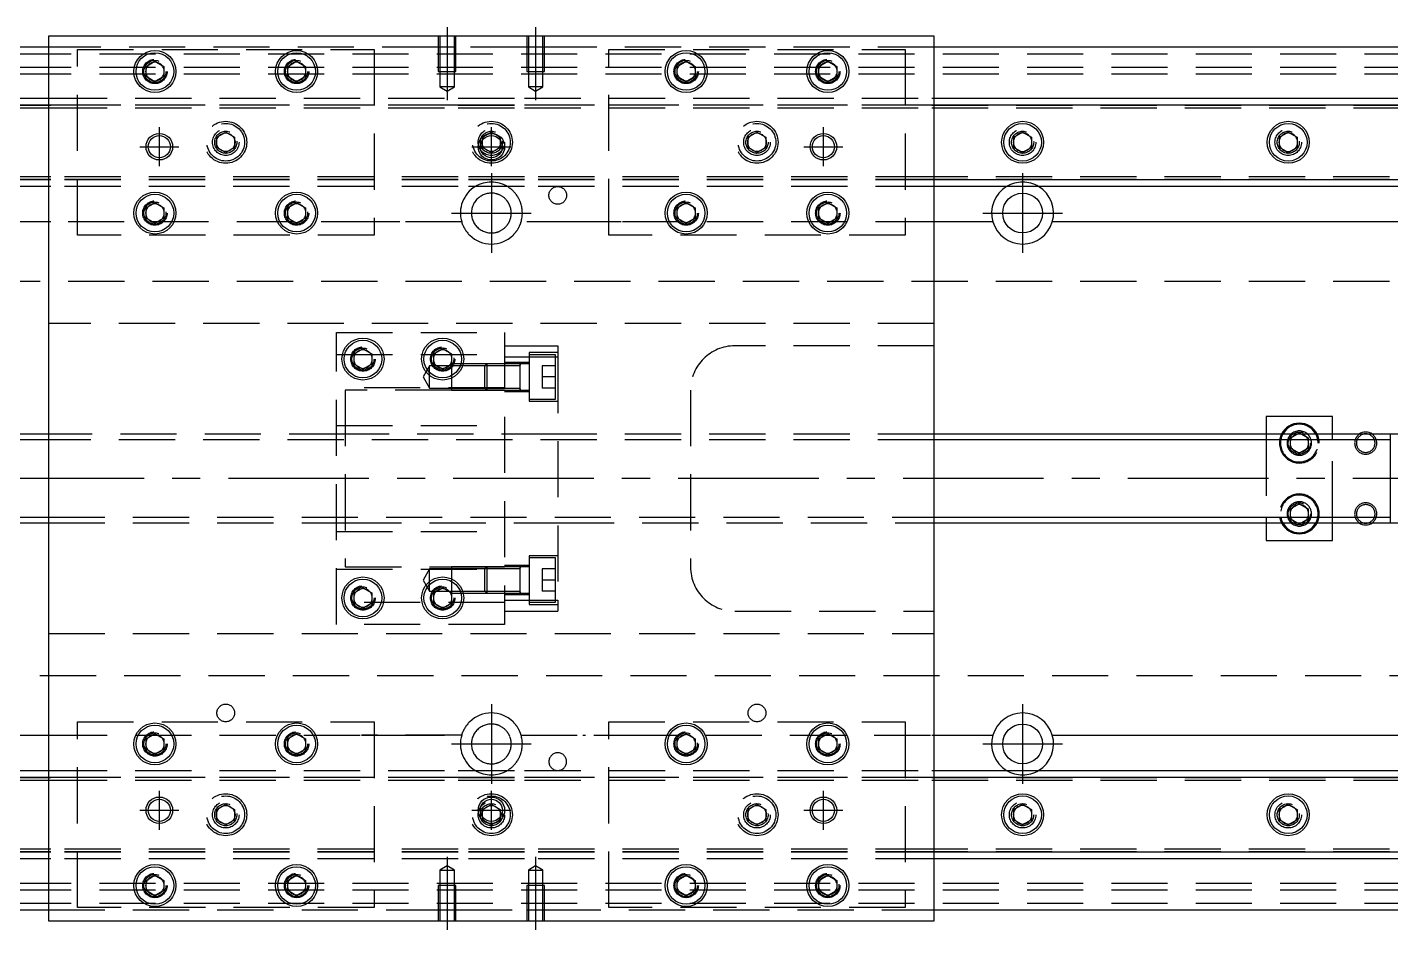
# Model space of a CAD drawing. Extents: x -20 to 752, y -280 to 102.
# Drawn here: x 155.2 to 463.1, y -102 to 102 of the extents above; entities that cross this region are included whole.
import ezdxf

# ---------------------------------------------------------------- set-up
doc = ezdxf.new("R2010")
doc.units = 0
doc.linetypes.add('CENTER', pattern=[50.8, 31.75, -6.35, 6.35, -6.35])
doc.linetypes.add('DASHED', pattern=[19.05, 12.7, -6.35])
doc.layers.get('0').update_dxf_attribs({"linetype": 'CONTINUOUS'})
doc.layers.add('CENTER', color=1, linetype='CENTER')

msp = doc.modelspace()

# ---------------------------------------------------------------- linework, layer by layer
at = {"color": 7, "linetype": 'CONTINUOUS'}
for p, q in [((360, 100), (160, 100)), ((160, 100), (160, -100)), ((360, -100), (360, 100)), ((160, 97.5), (0, 97.5)), ((520, 97.5), (360, 97.5)), ((182, 93.1547), (184, 94.309402)), ((182, 90.8453), (182, 93.1547)), ((184, 94.309402), (186, 93.1547)), ((186, 93.1547), (186, 90.8453)), ((214, 93.1547), (216, 94.309402)), ((214, 90.8453), (214, 93.1547)), ((216, 94.309402), (218, 93.1547)), ((218, 93.1547), (218, 90.8453)), ((302, 93.1547), (304, 94.309402)), ((302, 90.8453), (302, 93.1547)), ((304, 94.309402), (306, 93.1547)), ((306, 93.1547), (306, 90.8453)), ((334, 93.1547), (336, 94.309402)), ((334, 90.8453), (334, 93.1547)), ((336, 94.309402), (338, 93.1547)), ((338, 93.1547), (338, 90.8453)), ((184, 89.690598), (182, 90.8453)), ((186, 90.8453), (184, 89.690598)), ((216, 89.690598), (214, 90.8453)), ((218, 90.8453), (216, 89.690598)), ((304, 89.690598), (302, 90.8453)), ((306, 90.8453), (304, 89.690598)), ((336, 89.690598), (334, 90.8453)), ((338, 90.8453), (336, 89.690598)), ((0, 86), (160, 86)), ((0, 84.460392), (160, 84.460392)), ((360, 86), (520, 86)), ((360, 84.460392), (520, 84.460392)), ((378, 77.1547), (380, 78.309402)), ((378, 74.8453), (378, 77.1547)), ((380, 78.309402), (382, 77.1547)), ((382, 77.1547), (382, 74.8453)), ((438, 77.1547), (440, 78.309402)), ((438, 74.8453), (438, 77.1547)), ((440, 78.309402), (442, 77.1547)), ((442, 77.1547), (442, 74.8453)), ((380, 73.690598), (378, 74.8453)), ((382, 74.8453), (380, 73.690598)), ((440, 73.690598), (438, 74.8453)), ((442, 74.8453), (440, 73.690598)), ((160, 67.539608), (0, 67.539608)), ((160, 66), (0, 66)), ((520, 67.539608), (360, 67.539608)), ((520, 66), (360, 66)), ((182, 61.1547), (184, 62.309402)), ((184, 62.309402), (186, 61.1547)), ((214, 61.1547), (216, 62.309402)), ((216, 62.309402), (218, 61.1547)), ((302, 61.1547), (304, 62.309402)), ((304, 62.309402), (306, 61.1547)), ((334, 61.1547), (336, 62.309402)), ((336, 62.309402), (338, 61.1547)), ((182, 58.8453), (182, 61.1547)), ((184, 57.690598), (182, 58.8453)), ((186, 58.8453), (184, 57.690598)), ((186, 61.1547), (186, 58.8453)), ((214, 58.8453), (214, 61.1547)), ((216, 57.690598), (214, 58.8453)), ((218, 58.8453), (216, 57.690598)), ((218, 61.1547), (218, 58.8453)), ((302, 58.8453), (302, 61.1547)), ((304, 57.690598), (302, 58.8453)), ((306, 58.8453), (304, 57.690598)), ((306, 61.1547), (306, 58.8453)), ((334, 58.8453), (334, 61.1547)), ((336, 57.690598), (334, 58.8453)), ((338, 58.8453), (336, 57.690598)), ((338, 61.1547), (338, 58.8453)), ((160, 58), (146.708204, 58)), ((373.291796, 58), (360, 58)), ((493.291796, 58), (386.708204, 58)), ((229, 28.1547), (231, 29.309402)), ((229, 25.8453), (229, 28.1547)), ((231, 29.309402), (233, 28.1547)), ((233, 28.1547), (233, 25.8453)), ((247, 28.1547), (249, 29.309402)), ((247, 25.8453), (247, 28.1547)), ((249, 29.309402), (251, 28.1547)), ((251, 28.1547), (251, 25.8453)), ((231, 24.690598), (229, 25.8453)), ((233, 25.8453), (231, 24.690598)), ((249, 24.690598), (247, 25.8453)), ((251, 25.8453), (249, 24.690598)), ((266.5, 25.449674), (266.5, 25.949678)), ((266.5, 19.949668), (266.5, 20.449674)), ((435, 14), (435, 10)), ((450, 14), (435, 14)), ((450, 10), (450, 14)), ((160, 10), (28, 10)), ((463, 10), (360, 10)), ((441.964102, 10), (442.5, 10.309402)), ((442.5, 10.309402), (443.035898, 10)), ((463, 10.000006), (463, -10.000006)), ((472, 10), (463, 10)), ((28, -10), (160, -10)), ((360, -10), (463, -10)), ((435, -10), (435, -14)), ((442.5, -10.309402), (441.964102, -10)), ((443.035898, -10), (442.5, -10.309402)), ((450, -14), (450, -10)), ((463, -10), (472, -10)), ((435, -14), (450, -14)), ((229, -25.8453), (231, -24.690598)), ((229, -28.1547), (229, -25.8453)), ((231, -24.690598), (233, -25.8453)), ((233, -25.8453), (233, -28.1547)), ((247, -25.8453), (249, -24.690598)), ((247, -28.1547), (247, -25.8453)), ((249, -24.690598), (251, -25.8453)), ((251, -25.8453), (251, -28.1547)), ((266.5, -25.949678), (266.5, -25.94865)), ((231, -29.309402), (229, -28.1547)), ((233, -28.1547), (231, -29.309402)), ((249, -29.309402), (247, -28.1547)), ((251, -28.1547), (249, -29.309402)), ((146.708204, -58), (160, -58)), ((182, -58.8453), (184, -57.690598)), ((184, -57.690598), (186, -58.8453)), ((214, -58.8453), (216, -57.690598)), ((216, -57.690598), (218, -58.8453)), ((302, -58.8453), (304, -57.690598)), ((304, -57.690598), (306, -58.8453)), ((334, -58.8453), (336, -57.690598)), ((336, -57.690598), (338, -58.8453)), ((360, -58), (373.291796, -58)), ((386.708204, -58), (493.291796, -58)), ((182, -61.1547), (182, -58.8453)), ((184, -62.309402), (182, -61.1547)), ((186, -61.1547), (184, -62.309402)), ((186, -58.8453), (186, -61.1547)), ((214, -61.1547), (214, -58.8453)), ((216, -62.309402), (214, -61.1547)), ((218, -61.1547), (216, -62.309402)), ((218, -58.8453), (218, -61.1547)), ((302, -61.1547), (302, -58.8453)), ((304, -62.309402), (302, -61.1547)), ((306, -61.1547), (304, -62.309402)), ((306, -58.8453), (306, -61.1547)), ((334, -61.1547), (334, -58.8453)), ((336, -62.309402), (334, -61.1547)), ((338, -61.1547), (336, -62.309402)), ((338, -58.8453), (338, -61.1547)), ((0, -66), (160, -66)), ((0, -67.539608), (160, -67.539608)), ((360, -66), (520, -66)), ((360, -67.539608), (520, -67.539608)), ((378, -74.8453), (380, -73.690598)), ((380, -73.690598), (382, -74.8453)), ((438, -74.8453), (440, -73.690598)), ((440, -73.690598), (442, -74.8453)), ((378, -77.1547), (378, -74.8453)), ((382, -74.8453), (382, -77.1547)), ((438, -77.1547), (438, -74.8453)), ((442, -74.8453), (442, -77.1547)), ((380, -78.309402), (378, -77.1547)), ((382, -77.1547), (380, -78.309402)), ((440, -78.309402), (438, -77.1547)), ((442, -77.1547), (440, -78.309402)), ((160, -84.460392), (0, -84.460392)), ((160, -86), (0, -86)), ((520, -84.460392), (360, -84.460392)), ((520, -86), (360, -86)), ((182, -90.8453), (184, -89.690598)), ((182, -93.1547), (182, -90.8453)), ((184, -89.690598), (186, -90.8453)), ((186, -90.8453), (186, -93.1547)), ((214, -90.8453), (216, -89.690598)), ((214, -93.1547), (214, -90.8453)), ((216, -89.690598), (218, -90.8453)), ((218, -90.8453), (218, -93.1547)), ((302, -90.8453), (304, -89.690598)), ((302, -93.1547), (302, -90.8453)), ((304, -89.690598), (306, -90.8453)), ((306, -90.8453), (306, -93.1547)), ((334, -90.8453), (336, -89.690598)), ((334, -93.1547), (334, -90.8453)), ((336, -89.690598), (338, -90.8453)), ((338, -90.8453), (338, -93.1547)), ((184, -94.309402), (182, -93.1547)), ((186, -93.1547), (184, -94.309402)), ((216, -94.309402), (214, -93.1547)), ((218, -93.1547), (216, -94.309402)), ((304, -94.309402), (302, -93.1547)), ((306, -93.1547), (304, -94.309402)), ((336, -94.309402), (334, -93.1547)), ((338, -93.1547), (336, -94.309402)), ((0, -97.5), (160, -97.5)), ((360, -97.5), (520, -97.5)), ((160, -100), (360, -100))]:
    msp.add_line(p, q, dxfattribs=at)
at = {"color": 3, "linetype": 'DASHED'}
for p, q in [((248.000006, 100), (248.000006, 92)), ((248.35, 100), (248.35, 92)), ((251.65, 92), (251.65, 100)), ((251.999994, 92), (251.999994, 100)), ((268.000006, 100), (268.000006, 92)), ((268.35, 100), (268.35, 92)), ((271.65, 92), (271.65, 100)), ((271.999994, 92), (271.999994, 100)), ((0, 96), (520, 96)), ((248.000006, 97.5), (160, 97.5)), ((166.5, 55), (166.5, 97)), ((166.5, 97), (233.5, 97)), ((233.5, 97), (233.5, 55)), ((251.999994, 97.5), (248.000006, 97.5)), ((268.000006, 97.5), (251.999994, 97.5)), ((271.999994, 97.5), (268.000006, 97.5)), ((360, 97.5), (271.999994, 97.5)), ((286.5, 97), (353.5, 97)), ((286.5, 55), (286.5, 97)), ((353.5, 97), (353.5, 55)), ((0, 93), (520, 93)), ((0, 91.5), (520, 91.5)), ((248.000006, 92), (251.999994, 92)), ((248.35, 92), (248.35, 88.5)), ((251.65, 88.5), (251.65, 92)), ((268.000006, 92), (271.999994, 92)), ((268.35, 92), (268.35, 88.5)), ((271.65, 88.5), (271.65, 92)), ((301.5, 92), (301.518502, 92.303588)), ((333.5, 92), (333.512884, 92.253488)), ((251.65, 88.5), (248.35, 88.5)), ((248.35, 88.5), (250, 87.547372)), ((250, 87.547372), (251.65, 88.5)), ((271.65, 88.5), (268.35, 88.5)), ((268.35, 88.5), (270, 87.547372)), ((270, 87.547372), (271.65, 88.5)), ((0, 84.403994), (160.5, 84.403994)), ((0, 83.8), (160.5, 83.8)), ((160, 86), (160.5, 86)), ((160, 84.460392), (160.5, 84.460392)), ((160.5, 86), (252.5, 86)), ((160.5, 84.460392), (252.5, 84.460392)), ((252.5, 84.403994), (160.5, 84.403994)), ((160.5, 83.8), (252.5, 83.8)), ((252.5, 86), (267.5, 86)), ((252.5, 84.460392), (267.5, 84.460392)), ((252.5, 84.403994), (267.5, 84.403994)), ((252.5, 83.8), (267.5, 83.8)), ((267.5, 86), (359.5, 86)), ((267.5, 84.460392), (359.5, 84.460392)), ((359.5, 84.403994), (267.5, 84.403994)), ((267.5, 83.8), (359.5, 83.8)), ((359.5, 86), (360, 86)), ((359.5, 84.460392), (360, 84.460392)), ((359.5, 84.403994), (520, 84.403994)), ((359.5, 83.8), (520, 83.8)), ((198, 77.1547), (200, 78.309402)), ((198, 74.8453), (198, 77.1547)), ((200, 78.309402), (202, 77.1547)), ((202, 77.1547), (202, 74.8453)), ((258, 77.1547), (260, 78.309402)), ((258, 74.8453), (258, 77.1547)), ((260, 78.309402), (262, 77.1547)), ((262, 77.1547), (262, 74.8453)), ((318, 77.1547), (320, 78.309402)), ((318, 74.8453), (318, 77.1547)), ((320, 78.309402), (322, 77.1547)), ((322, 77.1547), (322, 74.8453)), ((200, 73.690598), (198, 74.8453)), ((202, 74.8453), (200, 73.690598)), ((202.483582, 76.286038), (202.5, 76)), ((260, 73.690598), (258, 74.8453)), ((262, 74.8453), (260, 73.690598)), ((262.483582, 76.286038), (262.5, 76)), ((317.5, 76), (317.534018, 76.411016)), ((320, 73.690598), (318, 74.8453)), ((322, 74.8453), (320, 73.690598)), ((382.483582, 76.286038), (382.5, 76)), ((442.483582, 76.286038), (442.5, 76)), ((160.5, 68.2), (0, 68.2)), ((252.5, 68.2), (160.5, 68.2)), ((267.5, 68.2), (252.5, 68.2)), ((359.5, 68.2), (267.5, 68.2)), ((520, 68.2), (359.5, 68.2)), ((160.5, 67.596006), (0, 67.596006)), ((160.5, 67.539608), (160, 67.539608)), ((160.5, 66), (160, 66)), ((252.5, 67.596006), (160.5, 67.596006)), ((252.5, 67.539608), (160.5, 67.539608)), ((252.5, 66), (160.5, 66)), ((267.5, 67.596006), (252.5, 67.596006)), ((267.5, 67.539608), (252.5, 67.539608)), ((267.5, 66), (252.5, 66)), ((359.5, 67.596006), (267.5, 67.596006)), ((359.5, 67.539608), (267.5, 67.539608)), ((359.5, 66), (267.5, 66)), ((520, 67.596006), (359.5, 67.596006)), ((360, 67.539608), (359.5, 67.539608)), ((360, 66), (359.5, 66)), ((186.483582, 60.286038), (186.5, 60)), ((218.483582, 60.286038), (218.5, 60)), ((301.5, 60), (301.518502, 60.303588)), ((333.5, 60), (333.512884, 60.253488)), ((160.5, 58), (160, 58)), ((253.291796, 58), (160.5, 58)), ((215.464102, 58), (215.359688, 58)), ((216.640312, 58), (216.535898, 58)), ((231.25, 58), (230.691578, 58)), ((233.112542, 58), (231.25, 58)), ((233.5, 58), (233.112542, 58)), ((234.359688, 58), (233.5, 58)), ((235.535898, 58), (234.464102, 58)), ((236.5, 58), (235.640312, 58)), ((236.887458, 58), (236.5, 58)), ((238.75, 58), (236.887458, 58)), ((239.308422, 58), (238.75, 58)), ((253.291796, 58), (239.308422, 58)), ((280.691578, 58), (266.708204, 58)), ((281.25, 58), (280.691578, 58)), ((283.112542, 58), (281.25, 58)), ((283.5, 58), (283.112542, 58)), ((284.359688, 58), (283.5, 58)), ((284.464102, 58), (284.359688, 58)), ((285.535898, 58), (284.464102, 58)), ((285.640312, 58), (285.535898, 58)), ((286.5, 58), (285.640312, 58)), ((286.887458, 58), (286.5, 58)), ((288.75, 58), (286.887458, 58)), ((289.308422, 58), (288.75, 58)), ((359.5, 58), (289.308422, 58)), ((360, 58), (359.5, 58)), ((233.5, 55), (166.5, 55)), ((353.5, 55), (286.5, 55)), ((520, 44.5), (5.640312, 44.5)), ((360, 35), (160, 35)), ((225, 33), (263, 33)), ((225, -33), (225, 33)), ((263, 33), (263, -33)), ((225, 28), (263, 28)), ((263, 30), (275, 30)), ((268.5, 28.449674), (268.5, 17.449674)), ((275, 28.449674), (268.5, 28.449674)), ((274.5, 27.949674), (268.5, 27.949674)), ((274.5, 17.949674), (274.5, 27.949674)), ((275, 30), (275, 27.495454)), ((360, 30), (315, 30)), ((228.5, 27), (228.518502, 27.303588)), ((246, 25.449674), (244.556624, 22.949674)), ((246, 20.449674), (246, 25.449674)), ((247.583494, 25.449674), (246, 25.449674)), ((247.59475, 25.439464), (247.583494, 25.449674)), ((250.416436, 25.449674), (247.583494, 25.449674)), ((250.416506, 25.449674), (250.32061, 25.367214)), ((251, 25.449674), (250.416436, 25.449674)), ((251.268656, 25.949668), (251, 25.949668)), ((251, 25.8453), (251, 25.5)), ((251, 25.5), (251, 25.112542)), ((258.49998, 25.449674), (251, 25.449674)), ((251, 25.112542), (251, 23.25)), ((251.541516, 25.949668), (251.268656, 25.949668)), ((251.483582, 27.286038), (251.5, 27)), ((253.118168, 25.949668), (251.541516, 25.949668)), ((253.632418, 25.949668), (253.118168, 25.949668)), ((258.99998, 25.949668), (253.632418, 25.949668)), ((259, 25.949674), (258.5, 25.449674)), ((258.5, 20.449674), (258.5, 25.449674)), ((263, 25.449674), (258.5, 25.449674)), ((263, 25.949668), (258.999994, 25.949668)), ((259, 25.949674), (259, 19.949674)), ((263, 25.949674), (259, 25.949674)), ((263, 27.495454), (275, 27.495454)), ((268.5, 26.249674), (263, 26.249674)), ((266.505, 25.949674), (263.00002, 25.949674)), ((266.5, 25.449674), (263.00002, 25.449674)), ((268.5, 25.949674), (266.495, 25.949674)), ((266.5, 25.599876), (266.5, 25.949674)), ((266.5, 25.949674), (266.5, 25.599876)), ((266.5, 20.29947), (266.5, 25.599876)), ((271.5, 25.449674), (271.5, 22.949674)), ((274.5, 25.449674), (271.5, 25.449674)), ((275, 27.495454), (275, -27.495454)), ((244.556624, 22.949674), (246, 20.449674)), ((251, 23.25), (251, 22.691578)), ((251, 22.691578), (251, 19.949678)), ((271.5, 22.949674), (271.5, 20.449674)), ((274.5, 22.949674), (271.5, 22.949674)), ((263, 20.5), (225, 20.5)), ((227, 20), (227, -20)), ((251, 20), (227, 20)), ((246, 20.449674), (251, 20.449674)), ((251, 20.449674), (258.49998, 20.449674)), ((258.949674, 20), (251, 20)), ((251, 19.949678), (258.99998, 19.949678)), ((258.5, 20.449674), (263, 20.449674)), ((258.5, 20.449674), (259, 19.949674)), ((263, 20), (258.949674, 20)), ((258.999994, 19.949678), (263, 19.949678)), ((259, 19.949674), (263, 19.949674)), ((263, 19.649674), (268.5, 19.649674)), ((263.00002, 20.449674), (266.5, 20.449674)), ((263.00002, 19.949674), (266.505, 19.949674)), ((266.495, 19.949674), (268.5, 19.949674)), ((266.5, 19.949674), (266.5, 20.29947)), ((266.5, 20.29947), (266.5, 19.949674)), ((274.5, 20.449674), (271.5, 20.449674)), ((305, 20), (305, -20)), ((268.5, 17.949674), (274.5, 17.949674)), ((268.5, 17.449674), (275, 17.449674)), ((227, 10), (160, 10)), ((225, 12), (263, 12)), ((275, 10), (227, 10)), ((360, 10), (275, 10)), ((435, 10), (435, 8.75)), ((440.5, 9.1547), (441.964102, 10)), ((443.035898, 10), (444.5, 9.1547)), ((450, 8.75), (450, 10)), ((463, 10), (462.995, 10)), ((463.005, 10), (463, 10)), ((360, 8.75), (160, 8.75)), ((435, 8.75), (435, -8.75)), ((440, 8), (440.018502, 8.303588)), ((440.5, 8.75), (440.5, 9.1547)), ((440.5, 6.8453), (440.5, 8.75)), ((442.5, 5.690598), (440.5, 6.8453)), ((444.5, 6.8453), (442.5, 5.690598)), ((444.5, 9.1547), (444.5, 8.75)), ((444.5, 8.75), (444.5, 6.8453)), ((450, -8.75), (450, 8.75)), ((440.5, -6.8453), (442.5, -5.690598)), ((442.5, -5.690598), (444.5, -6.8453)), ((160, -8.75), (360, -8.75)), ((435, -8.75), (435, -10)), ((440, -8), (440.018502, -7.696412)), ((440.5, -8.75), (440.5, -6.8453)), ((440.5, -9.1547), (440.5, -8.75)), ((441.964102, -10), (440.5, -9.1547)), ((444.5, -9.1547), (443.035898, -10)), ((444.5, -6.8453), (444.5, -8.75)), ((444.5, -8.75), (444.5, -9.1547)), ((450, -10), (450, -8.75)), ((160, -10), (227, -10)), ((225, -12), (263, -12)), ((227, -10), (275, -10)), ((275, -10), (360, -10)), ((462.995, -10), (463, -10)), ((463, -10), (463.005, -10)), ((268.5, -17.449674), (268.5, -28.449674)), ((275, -17.449674), (268.5, -17.449674)), ((274.5, -17.949674), (268.5, -17.949674)), ((274.5, -27.949674), (274.5, -17.949674)), ((225, -20.5), (263, -20.5)), ((227, -20), (251, -20)), ((246, -20.449674), (244.556624, -22.949674)), ((246, -25.449674), (246, -20.449674)), ((251, -20.449674), (246, -20.449674)), ((251, -19.949678), (251, -22.691578)), ((258.99998, -19.949678), (251, -19.949678)), ((251, -20), (258.949674, -20)), ((258.49998, -20.449674), (251, -20.449674)), ((259, -19.949674), (258.5, -20.449674)), ((258.5, -25.449674), (258.5, -20.449674)), ((263, -20.449674), (258.5, -20.449674)), ((258.949674, -20), (263, -20)), ((263, -19.949678), (258.999994, -19.949678)), ((259, -19.949674), (259, -25.949674)), ((263, -19.949674), (259, -19.949674)), ((268.5, -19.649674), (263, -19.649674)), ((266.505, -19.949674), (263.00002, -19.949674)), ((266.5, -20.449674), (263.00002, -20.449674)), ((268.5, -19.949674), (266.495, -19.949674)), ((266.5, -20.29947), (266.5, -19.949674)), ((266.5, -19.949674), (266.5, -20.29947)), ((266.5, -25.599876), (266.5, -20.29947)), ((271.5, -20.449674), (271.5, -22.949674)), ((274.5, -20.449674), (271.5, -20.449674)), ((244.556624, -22.949674), (246, -25.449674)), ((251, -22.691578), (251, -23.25)), ((251, -23.25), (251, -25.112542)), ((274.5, -22.949674), (271.5, -22.949674)), ((271.5, -22.949674), (271.5, -25.449674)), ((228.5, -27), (228.518502, -26.696412)), ((246, -25.449674), (247.583654, -25.449674)), ((246.5, -27), (246.518502, -26.696412)), ((247.583654, -25.449674), (250.416258, -25.449674)), ((250.416258, -25.449674), (251, -25.449674)), ((251, -25.112542), (251, -25.5)), ((251, -25.449674), (258.49998, -25.449674)), ((251, -25.5), (251, -25.8453)), ((251, -25.949668), (251.268656, -25.949668)), ((251.268656, -25.949668), (251.541516, -25.949668)), ((251.541516, -25.949668), (253.118168, -25.949668)), ((253.118168, -25.949668), (253.632418, -25.949668)), ((253.632418, -25.949668), (258.99998, -25.949668)), ((258.5, -25.449674), (263, -25.449674)), ((258.5, -25.449674), (259, -25.949674)), ((258.999994, -25.949668), (263, -25.949668)), ((259, -25.949674), (263, -25.949674)), ((263, -26.249674), (268.5, -26.249674)), ((263, -27.495454), (275, -27.495454)), ((263.00002, -25.449674), (266.5, -25.449674)), ((263.00002, -25.949674), (266.505, -25.949674)), ((266.495, -25.949674), (268.5, -25.949674)), ((266.5, -25.949674), (266.5, -25.599876)), ((266.5, -25.599876), (266.5, -25.949674)), ((274.5, -25.449674), (271.5, -25.449674)), ((275, -27.495454), (275, -30)), ((263, -28), (225, -28)), ((263, -30), (275, -30)), ((268.5, -27.949674), (274.5, -27.949674)), ((268.5, -28.449674), (275, -28.449674)), ((315, -30), (360, -30)), ((263, -33), (225, -33)), ((160, -35), (360, -35)), ((5.640312, -44.5), (520, -44.5)), ((166.5, -97), (166.5, -55)), ((166.5, -55), (233.5, -55)), ((233.5, -55), (233.5, -97)), ((286.5, -55), (353.5, -55)), ((286.5, -97), (286.5, -55)), ((353.5, -55), (353.5, -97)), ((160, -58), (160.5, -58)), ((160.5, -58), (253.291796, -58)), ((215.359688, -58), (215.464102, -58)), ((216.535898, -58), (216.640312, -58)), ((253.291796, -58), (230.691578, -58)), ((230.691578, -58), (231.25, -58)), ((231.25, -58), (233.112542, -58)), ((233.112542, -58), (233.5, -58)), ((233.5, -58), (234.359688, -58)), ((234.464102, -58), (235.535898, -58)), ((235.640312, -58), (236.5, -58)), ((236.5, -58), (236.887458, -58)), ((236.887458, -58), (238.75, -58)), ((238.75, -58), (239.308422, -58)), ((266.708204, -58), (283.112542, -58)), ((280.691578, -58), (281.25, -58)), ((283.112542, -58), (283.5, -58)), ((283.5, -58), (284.359688, -58)), ((284.359688, -58), (284.464102, -58)), ((284.464102, -58), (285.535898, -58)), ((285.535898, -58), (285.640312, -58)), ((285.640312, -58), (286.5, -58)), ((286.5, -58), (286.887458, -58)), ((286.887458, -58), (288.75, -58)), ((288.75, -58), (289.308422, -58)), ((289.308422, -58), (359.5, -58)), ((359.5, -58), (360, -58)), ((181.5, -60), (181.512884, -59.746512)), ((306.483582, -59.713962), (306.5, -60)), ((0, -67.596006), (160.5, -67.596006)), ((160, -66), (160.5, -66)), ((160, -67.539608), (160.5, -67.539608)), ((160.5, -66), (252.5, -66)), ((160.5, -67.539608), (252.5, -67.539608)), ((252.5, -67.596006), (160.5, -67.596006)), ((252.5, -66), (267.5, -66)), ((252.5, -67.539608), (267.5, -67.539608)), ((252.5, -67.596006), (267.5, -67.596006)), ((267.5, -66), (359.5, -66)), ((267.5, -67.539608), (359.5, -67.539608)), ((359.5, -67.596006), (267.5, -67.596006)), ((359.5, -66), (360, -66)), ((359.5, -67.539608), (360, -67.539608)), ((359.5, -67.596006), (520, -67.596006)), ((0, -68.2), (160.5, -68.2)), ((160.5, -68.2), (252.5, -68.2)), ((252.5, -68.2), (267.5, -68.2)), ((267.5, -68.2), (359.5, -68.2)), ((359.5, -68.2), (520, -68.2)), ((198, -74.8453), (200, -73.690598)), ((200, -73.690598), (202, -74.8453)), ((258, -74.8453), (260, -73.690598)), ((260, -73.690598), (262, -74.8453)), ((318, -74.8453), (320, -73.690598)), ((320, -73.690598), (322, -74.8453)), ((198, -77.1547), (198, -74.8453)), ((202, -74.8453), (202, -77.1547)), ((202.483582, -75.713962), (202.5, -76)), ((258, -77.1547), (258, -74.8453)), ((262, -74.8453), (262, -77.1547)), ((262.483582, -75.713962), (262.5, -76)), ((318, -77.1547), (318, -74.8453)), ((322, -74.8453), (322, -77.1547)), ((322.483582, -75.713962), (322.5, -76)), ((377.5, -76), (377.534018, -75.588984)), ((442.483582, -75.713962), (442.5, -76)), ((200, -78.309402), (198, -77.1547)), ((202, -77.1547), (200, -78.309402)), ((260, -78.309402), (258, -77.1547)), ((262, -77.1547), (260, -78.309402)), ((320, -78.309402), (318, -77.1547)), ((322, -77.1547), (320, -78.309402)), ((160.5, -83.8), (0, -83.8)), ((160.5, -84.403994), (0, -84.403994)), ((160.5, -84.460392), (160, -84.460392)), ((160.5, -86), (160, -86)), ((252.5, -83.8), (160.5, -83.8)), ((252.5, -84.403994), (160.5, -84.403994)), ((252.5, -84.460392), (160.5, -84.460392)), ((252.5, -86), (160.5, -86)), ((267.5, -83.8), (252.5, -83.8)), ((267.5, -84.403994), (252.5, -84.403994)), ((267.5, -84.460392), (252.5, -84.460392)), ((267.5, -86), (252.5, -86)), ((359.5, -83.8), (267.5, -83.8)), ((359.5, -84.403994), (267.5, -84.403994)), ((359.5, -84.460392), (267.5, -84.460392)), ((359.5, -86), (267.5, -86)), ((520, -83.8), (359.5, -83.8)), ((520, -84.403994), (359.5, -84.403994)), ((360, -84.460392), (359.5, -84.460392)), ((360, -86), (359.5, -86)), ((250, -87.547372), (248.35, -88.5)), ((248.35, -88.5), (251.65, -88.5)), ((248.35, -88.5), (248.35, -92)), ((251.65, -88.5), (250, -87.547372)), ((251.65, -92), (251.65, -88.5)), ((270, -87.547372), (268.35, -88.5)), ((268.35, -88.5), (271.65, -88.5)), ((268.35, -88.5), (268.35, -92)), ((271.65, -88.5), (270, -87.547372)), ((271.65, -92), (271.65, -88.5)), ((0, -91.5), (520, -91.5)), ((251.999994, -92), (248.000006, -92)), ((248.000006, -92), (248.000006, -100)), ((248.35, -92), (248.35, -100)), ((251.65, -100), (251.65, -92)), ((251.999994, -100), (251.999994, -92)), ((271.999994, -92), (268.000006, -92)), ((268.000006, -92), (268.000006, -100)), ((268.35, -92), (268.35, -100)), ((271.65, -100), (271.65, -92)), ((271.999994, -100), (271.999994, -92)), ((301.5, -92), (301.518502, -91.696412)), ((338.483582, -91.713962), (338.5, -92)), ((0, -93), (520, -93)), ((0, -96), (520, -96)), ((160, -97.5), (248.000006, -97.5)), ((233.5, -97), (166.5, -97)), ((248.000006, -97.5), (251.999994, -97.5)), ((251.999994, -97.5), (268.000006, -97.5)), ((268.000006, -97.5), (271.999994, -97.5)), ((271.999994, -97.5), (360, -97.5)), ((353.5, -97), (286.5, -97))]:
    msp.add_line(p, q, dxfattribs=at)
at = {"color": 3, "linetype": 'CONTINUOUS'}
for p, q in [((160, 8.75), (28, 8.75)), ((463, 8.75), (360, 8.75)), ((28, -8.75), (160, -8.75)), ((360, -8.75), (463, -8.75))]:
    msp.add_line(p, q, dxfattribs=at)
at = {"color": 7, "linetype": 'CONTINUOUS'}
for centre, radius in [((184, 92), 4.75), ((184, 92), 4.25), ((216, 92), 4.75), ((216, 92), 4.25), ((304, 92), 4.75), ((304, 92), 4.25), ((336, 92), 4.75), ((336, 92), 4.25), ((380, 76), 4.75), ((380, 76), 4.25), ((440, 76), 4.75), ((440, 76), 4.25), ((185, 75), 3), ((185, 75), 2.5), ((200, 76), 2.1), ((260, 75), 3), ((260, 75), 2.5), ((260, 76), 2.1), ((320, 76), 2.1), ((335, 75), 3), ((335, 75), 2.5), ((184, 60), 4.75), ((216, 60), 4.75), ((304, 60), 4.75), ((336, 60), 4.75), ((184, 60), 4.25), ((216, 60), 4.25), ((304, 60), 4.25), ((336, 60), 4.25), ((380, 60), 4.5), ((231, 27), 4.75), ((231, 27), 4.25), ((249, 27), 4.75), ((249, 27), 4.25), ((231, -27), 4.75), ((231, -27), 4.25), ((249, -27), 4.75), ((249, -27), 4.25), ((184, -60), 4.75), ((216, -60), 4.75), ((304, -60), 4.75), ((336, -60), 4.75), ((184, -60), 4.25), ((216, -60), 4.25), ((304, -60), 4.25), ((336, -60), 4.25), ((380, -60), 4.5), ((185, -75), 3), ((185, -75), 2.5), ((200, -76), 2.1), ((260, -75), 3), ((260, -75), 2.5), ((260, -76), 2.1), ((320, -76), 2.1), ((335, -75), 3), ((335, -75), 2.5), ((380, -76), 4.75), ((380, -76), 4.25), ((440, -76), 4.75), ((440, -76), 4.25), ((184, -92), 4.75), ((184, -92), 4.25), ((216, -92), 4.75), ((216, -92), 4.25), ((304, -92), 4.75), ((304, -92), 4.25), ((336, -92), 4.75), ((336, -92), 4.25)]:
    msp.add_circle(centre, radius, dxfattribs=at)
at = {"color": 3, "linetype": 'DASHED'}
for centre, radius in [((184, 92), 2.75), ((184, 92), 2.5), ((216, 92), 2.75), ((216, 92), 2.5), ((304, 92), 2.75), ((304, 92), 2.5), ((336, 92), 2.75), ((336, 92), 2.5), ((200, 76), 4.75), ((200, 76), 4.25), ((260, 76), 4.75), ((260, 76), 4.25), ((320, 76), 4.75), ((320, 76), 4.25), ((200, 76), 3), ((200, 76), 2.5), ((260, 76), 3), ((260, 76), 2.5), ((320, 76), 3), ((320, 76), 2.5), ((380, 76), 3), ((380, 76), 2.5), ((440, 76), 3), ((440, 76), 2.5), ((275, 64), 2), ((184, 60), 2.75), ((184, 60), 2.5), ((216, 60), 2.75), ((216, 60), 2.5), ((304, 60), 2.75), ((304, 60), 2.5), ((336, 60), 2.75), ((336, 60), 2.5), ((231, 27), 2.75), ((231, 27), 2.5), ((249, 27), 2.75), ((249, 27), 2.5), ((442.5, 8), 2.5), ((442.5, -8), 2.5), ((231, -27), 2.75), ((231, -27), 2.5), ((249, -27), 2.75), ((249, -27), 2.5), ((200, -53), 2), ((320, -53), 2), ((184, -60), 2.75), ((184, -60), 2.5), ((216, -60), 2.75), ((216, -60), 2.5), ((304, -60), 2.75), ((304, -60), 2.5), ((336, -60), 2.75), ((336, -60), 2.5), ((200, -76), 4.75), ((200, -76), 4.25), ((200, -76), 3), ((200, -76), 2.5), ((260, -76), 4.75), ((260, -76), 4.25), ((260, -76), 3), ((260, -76), 2.5), ((320, -76), 4.75), ((320, -76), 4.25), ((320, -76), 3), ((320, -76), 2.5), ((380, -76), 3), ((380, -76), 2.5), ((440, -76), 3), ((440, -76), 2.5), ((184, -92), 2.75), ((216, -92), 2.75), ((304, -92), 2.75), ((336, -92), 2.75), ((184, -92), 2.5), ((216, -92), 2.5), ((304, -92), 2.5), ((336, -92), 2.5)]:
    msp.add_circle(centre, radius, dxfattribs=at)
at = {"color": 7, "linetype": 'CONTINUOUS'}
for centre, radius, start, end in [((184, 92), 2.1, 162.24721, 180), ((184, 92), 2.1, 137.75279, 162.24721), ((184, 92), 2.1, 102.24721, 137.75279), ((184, 92), 2.1, 77.75279, 102.24721), ((184, 92), 2.1, 42.24721, 77.75279), ((184, 92), 2.1, 17.75279, 42.24721), ((184, 92), 2.1, 342.24721, 17.75279), ((216, 92), 2.1, 162.24721, 180), ((216, 92), 2.1, 137.75279, 162.24721), ((216, 92), 2.1, 102.24721, 137.75279), ((216, 92), 2.1, 77.75279, 102.24721), ((216, 92), 2.1, 42.24721, 77.75279), ((216, 92), 2.1, 17.75279, 42.24721), ((216, 92), 2.1, 342.24721, 17.75279), ((304, 92), 2.1, 162.24721, 180), ((304, 92), 2.1, 137.75279, 162.24721), ((304, 92), 2.1, 102.24721, 137.75279), ((304, 92), 2.1, 77.75279, 102.24721), ((304, 92), 2.1, 42.24721, 77.75279), ((304, 92), 2.1, 17.75279, 42.24721), ((304, 92), 2.1, 342.24721, 17.75279), ((336, 92), 2.1, 162.24721, 180), ((336, 92), 2.1, 137.75279, 162.24721), ((336, 92), 2.1, 102.24721, 137.75279), ((336, 92), 2.1, 77.75279, 102.24721), ((336, 92), 2.1, 42.24721, 77.75279), ((336, 92), 2.1, 17.75279, 42.24721), ((336, 92), 2.1, 342.24721, 17.75279), ((184, 92), 2.1, 180, 197.75279), ((184, 92), 2.1, 197.75279, 222.24721), ((184, 92), 2.1, 222.24721, 257.75279), ((184, 92), 2.1, 257.75279, 282.24721), ((184, 92), 2.1, 282.24721, 317.75279), ((184, 92), 2.1, 317.75279, 342.24721), ((216, 92), 2.1, 180, 197.75279), ((216, 92), 2.1, 197.75279, 222.24721), ((216, 92), 2.1, 222.24721, 257.75279), ((216, 92), 2.1, 257.75279, 282.24721), ((216, 92), 2.1, 282.24721, 317.75279), ((216, 92), 2.1, 317.75279, 342.24721), ((304, 92), 2.1, 180, 197.75279), ((304, 92), 2.1, 197.75279, 222.24721), ((304, 92), 2.1, 222.24721, 257.75279), ((304, 92), 2.1, 257.75279, 282.24721), ((304, 92), 2.1, 282.24721, 317.75279), ((304, 92), 2.1, 317.75279, 342.24721), ((336, 92), 2.1, 180, 197.75279), ((336, 92), 2.1, 197.75279, 222.24721), ((336, 92), 2.1, 222.24721, 257.75279), ((336, 92), 2.1, 257.75279, 282.24721), ((336, 92), 2.1, 282.24721, 317.75279), ((336, 92), 2.1, 317.75279, 342.24721), ((380, 76), 2.1, 137.75279, 162.24721), ((380, 76), 2.1, 102.24721, 137.75279), ((380, 76), 2.1, 77.75279, 102.24721), ((380, 76), 2.1, 42.24721, 77.75279), ((380, 76), 2.1, 17.75279, 42.24721), ((440, 76), 2.1, 137.75279, 162.24721), ((440, 76), 2.1, 102.24721, 137.75279), ((440, 76), 2.1, 77.75279, 102.24721), ((440, 76), 2.1, 42.24721, 77.75279), ((440, 76), 2.1, 17.75279, 42.24721), ((380, 76), 2.1, 162.24721, 180), ((380, 76), 2.1, 180, 197.75279), ((380, 76), 2.1, 197.75279, 222.24721), ((380, 76), 2.1, 222.24721, 257.75279), ((380, 76), 2.1, 257.75279, 282.24721), ((380, 76), 2.1, 282.24721, 317.75279), ((380, 76), 2.1, 317.75279, 342.24721), ((380, 76), 2.1, 342.24721, 17.75279), ((440, 76), 2.1, 162.24721, 180), ((440, 76), 2.1, 180, 197.75279), ((440, 76), 2.1, 197.75279, 222.24721), ((440, 76), 2.1, 222.24721, 257.75279), ((440, 76), 2.1, 257.75279, 282.24721), ((440, 76), 2.1, 282.24721, 317.75279), ((440, 76), 2.1, 317.75279, 342.24721), ((440, 76), 2.1, 342.24721, 17.75279), ((380, 60), 7, 121.002719, 196.60155), ((380, 60), 7, 343.39845, 58.997281), ((184, 60), 2.1, 102.24721, 137.75279), ((184, 60), 2.1, 77.75279, 102.24721), ((184, 60), 2.1, 42.24721, 77.75279), ((216, 60), 2.1, 102.24721, 137.75279), ((216, 60), 2.1, 77.75279, 102.24721), ((216, 60), 2.1, 42.24721, 77.75279), ((304, 60), 2.1, 102.24721, 137.75279), ((304, 60), 2.1, 77.75279, 102.24721), ((304, 60), 2.1, 42.24721, 77.75279), ((336, 60), 2.1, 102.24721, 137.75279), ((336, 60), 2.1, 77.75279, 102.24721), ((336, 60), 2.1, 42.24721, 77.75279), ((184, 60), 2.1, 162.24721, 180), ((184, 60), 2.1, 180, 197.75279), ((184, 60), 2.1, 137.75279, 162.24721), ((184, 60), 2.1, 197.75279, 222.24721), ((184, 60), 2.1, 222.24721, 257.75279), ((184, 60), 2.1, 282.24721, 317.75279), ((184, 60), 2.1, 17.75279, 42.24721), ((184, 60), 2.1, 317.75279, 342.24721), ((184, 60), 2.1, 342.24721, 17.75279), ((216, 60), 2.1, 162.24721, 180), ((216, 60), 2.1, 180, 197.75279), ((216, 60), 2.1, 137.75279, 162.24721), ((216, 60), 2.1, 197.75279, 222.24721), ((216, 60), 2.1, 222.24721, 257.75279), ((216, 60), 2.1, 282.24721, 317.75279), ((216, 60), 2.1, 17.75279, 42.24721), ((216, 60), 2.1, 317.75279, 342.24721), ((216, 60), 2.1, 342.24721, 17.75279), ((304, 60), 2.1, 162.24721, 180), ((304, 60), 2.1, 180, 197.75279), ((304, 60), 2.1, 137.75279, 162.24721), ((304, 60), 2.1, 197.75279, 222.24721), ((304, 60), 2.1, 222.24721, 257.75279), ((304, 60), 2.1, 282.24721, 317.75279), ((304, 60), 2.1, 17.75279, 42.24721), ((304, 60), 2.1, 317.75279, 342.24721), ((304, 60), 2.1, 342.24721, 17.75279), ((336, 60), 2.1, 162.24721, 180), ((336, 60), 2.1, 180, 197.75279), ((336, 60), 2.1, 137.75279, 162.24721), ((336, 60), 2.1, 197.75279, 222.24721), ((336, 60), 2.1, 222.24721, 257.75279), ((336, 60), 2.1, 282.24721, 317.75279), ((336, 60), 2.1, 17.75279, 42.24721), ((336, 60), 2.1, 317.75279, 342.24721), ((336, 60), 2.1, 342.24721, 17.75279), ((184, 60), 2.1, 257.75279, 282.24721), ((216, 60), 2.1, 257.75279, 282.24721), ((304, 60), 2.1, 257.75279, 282.24721), ((336, 60), 2.1, 257.75279, 282.24721), ((380, 60), 7, 196.60155, 343.39845), ((231, 27), 2.1, 137.75279, 162.24721), ((231, 27), 2.1, 102.24721, 137.75279), ((231, 27), 2.1, 77.75279, 102.24721), ((231, 27), 2.1, 42.24721, 77.75279), ((231, 27), 2.1, 17.75279, 42.24721), ((249, 27), 2.1, 137.75279, 162.24721), ((249, 27), 2.1, 102.24721, 137.75279), ((249, 27), 2.1, 77.75279, 102.24721), ((249, 27), 2.1, 42.24721, 77.75279), ((249, 27), 2.1, 17.75279, 42.24721), ((231, 27), 2.1, 162.24721, 180), ((231, 27), 2.1, 180, 197.75279), ((231, 27), 2.1, 197.75279, 222.24721), ((231, 27), 2.1, 222.24721, 257.75279), ((231, 27), 2.1, 257.75279, 282.24721), ((231, 27), 2.1, 282.24721, 317.75279), ((231, 27), 2.1, 317.75279, 342.24721), ((231, 27), 2.1, 342.24721, 17.75279), ((249, 27), 2.1, 162.24721, 180), ((249, 27), 2.1, 180, 197.75279), ((249, 27), 2.1, 197.75279, 222.24721), ((249, 27), 2.1, 222.24721, 257.75279), ((249, 27), 2.1, 257.75279, 282.24721), ((249, 27), 2.1, 282.24721, 317.75279), ((249, 27), 2.1, 317.75279, 342.24721), ((249, 27), 2.1, 342.24721, 17.75279), ((442.5, 8), 4.5, 26.3878, 153.6122), ((442.5, 8), 4.25, 28.072487, 151.927513), ((442.5, 8), 2.1, 137.75279, 159.075168), ((442.5, 8), 2.1, 107.75279, 137.75279), ((442.5, 8), 2.1, 102.24721, 107.75279), ((442.5, 8), 2.1, 77.75279, 102.24721), ((442.5, 8), 2.1, 72.24721, 77.75279), ((442.5, 8), 2.1, 42.24721, 72.24721), ((442.5, 8), 2.1, 20.924832, 42.24721), ((457.5, 8), 2.1, 90, 107.75279), ((457.5, 8), 2.1, 72.24721, 90), ((442.5, 8), 2.1, 162.24721, 180), ((442.5, 8), 2.1, 180, 197.75279), ((442.5, 8), 2.1, 159.075168, 162.24721), ((442.5, 8), 2.1, 197.75279, 222.24721), ((442.5, 8), 2.1, 222.24721, 257.75279), ((442.5, 8), 2.1, 282.24721, 317.75279), ((442.5, 8), 2.1, 317.75279, 342.24721), ((442.5, 8), 2.1, 17.75279, 20.924832), ((442.5, 8), 2.1, 342.24721, 17.75279), ((442.5, 8), 2.1, 257.75279, 282.24721), ((442.5, -8), 2.1, 102.24721, 137.75279), ((442.5, -8), 2.1, 77.75279, 102.24721), ((442.5, -8), 2.1, 42.24721, 77.75279), ((442.5, -8), 2.1, 162.24721, 180), ((442.5, -8), 2.1, 180, 197.75279), ((442.5, -8), 2.1, 137.75279, 162.24721), ((442.5, -8), 2.1, 197.75279, 200.924832), ((442.5, -8), 2.1, 200.924832, 222.24721), ((442.5, -8), 2.1, 17.75279, 42.24721), ((442.5, -8), 2.1, 317.75279, 339.075168), ((442.5, -8), 2.1, 339.075168, 342.24721), ((442.5, -8), 2.1, 342.24721, 17.75279), ((442.5, -8), 4.5, 206.3878, 333.6122), ((442.5, -8), 4.25, 208.072487, 331.927513), ((442.5, -8), 2.1, 222.24721, 252.24721), ((442.5, -8), 2.1, 252.24721, 257.75279), ((442.5, -8), 2.1, 257.75279, 282.24721), ((442.5, -8), 2.1, 282.24721, 287.75279), ((442.5, -8), 2.1, 287.75279, 317.75279), ((457.5, -8), 2.1, 252.24721, 287.75279), ((231, -27), 2.1, 162.24721, 180), ((231, -27), 2.1, 180, 197.75279), ((231, -27), 2.1, 137.75279, 162.24721), ((231, -27), 2.1, 197.75279, 222.24721), ((231, -27), 2.1, 102.24721, 137.75279), ((231, -27), 2.1, 77.75279, 102.24721), ((231, -27), 2.1, 42.24721, 77.75279), ((231, -27), 2.1, 17.75279, 42.24721), ((231, -27), 2.1, 317.75279, 342.24721), ((231, -27), 2.1, 342.24721, 17.75279), ((249, -27), 2.1, 162.24721, 180), ((249, -27), 2.1, 180, 197.75279), ((249, -27), 2.1, 137.75279, 162.24721), ((249, -27), 2.1, 197.75279, 222.24721), ((249, -27), 2.1, 102.24721, 137.75279), ((249, -27), 2.1, 77.75279, 102.24721), ((249, -27), 2.1, 42.24721, 77.75279), ((249, -27), 2.1, 17.75279, 42.24721), ((249, -27), 2.1, 317.75279, 342.24721), ((249, -27), 2.1, 342.24721, 17.75279), ((231, -27), 2.1, 222.24721, 257.75279), ((231, -27), 2.1, 257.75279, 282.24721), ((231, -27), 2.1, 282.24721, 317.75279), ((249, -27), 2.1, 222.24721, 257.75279), ((249, -27), 2.1, 257.75279, 282.24721), ((249, -27), 2.1, 282.24721, 317.75279), ((380, -60), 7, 16.60155, 163.39845), ((184, -60), 2.1, 102.24721, 137.75279), ((184, -60), 2.1, 77.75279, 102.24721), ((184, -60), 2.1, 42.24721, 77.75279), ((216, -60), 2.1, 102.24721, 137.75279), ((216, -60), 2.1, 77.75279, 102.24721), ((216, -60), 2.1, 42.24721, 77.75279), ((304, -60), 2.1, 102.24721, 137.75279), ((304, -60), 2.1, 77.75279, 102.24721), ((304, -60), 2.1, 42.24721, 77.75279), ((336, -60), 2.1, 102.24721, 137.75279), ((336, -60), 2.1, 77.75279, 102.24721), ((336, -60), 2.1, 42.24721, 77.75279), ((380, -60), 7, 163.39845, 238.997281), ((380, -60), 7, 301.002719, 16.60155), ((184, -60), 2.1, 162.24721, 180), ((184, -60), 2.1, 180, 197.75279), ((184, -60), 2.1, 137.75279, 162.24721), ((184, -60), 2.1, 197.75279, 222.24721), ((184, -60), 2.1, 222.24721, 257.75279), ((184, -60), 2.1, 282.24721, 317.75279), ((184, -60), 2.1, 17.75279, 42.24721), ((184, -60), 2.1, 317.75279, 342.24721), ((184, -60), 2.1, 342.24721, 17.75279), ((216, -60), 2.1, 162.24721, 180), ((216, -60), 2.1, 180, 197.75279), ((216, -60), 2.1, 137.75279, 162.24721), ((216, -60), 2.1, 197.75279, 222.24721), ((216, -60), 2.1, 222.24721, 257.75279), ((216, -60), 2.1, 282.24721, 317.75279), ((216, -60), 2.1, 17.75279, 42.24721), ((216, -60), 2.1, 317.75279, 342.24721), ((216, -60), 2.1, 342.24721, 17.75279), ((304, -60), 2.1, 162.24721, 180), ((304, -60), 2.1, 180, 197.75279), ((304, -60), 2.1, 137.75279, 162.24721), ((304, -60), 2.1, 197.75279, 222.24721), ((304, -60), 2.1, 222.24721, 257.75279), ((304, -60), 2.1, 282.24721, 317.75279), ((304, -60), 2.1, 17.75279, 42.24721), ((304, -60), 2.1, 317.75279, 342.24721), ((304, -60), 2.1, 342.24721, 17.75279), ((336, -60), 2.1, 162.24721, 180), ((336, -60), 2.1, 180, 197.75279), ((336, -60), 2.1, 137.75279, 162.24721), ((336, -60), 2.1, 197.75279, 222.24721), ((336, -60), 2.1, 222.24721, 257.75279), ((336, -60), 2.1, 282.24721, 317.75279), ((336, -60), 2.1, 17.75279, 42.24721), ((336, -60), 2.1, 317.75279, 342.24721), ((336, -60), 2.1, 342.24721, 17.75279), ((184, -60), 2.1, 257.75279, 282.24721), ((216, -60), 2.1, 257.75279, 282.24721), ((304, -60), 2.1, 257.75279, 282.24721), ((336, -60), 2.1, 257.75279, 282.24721), ((380, -76), 2.1, 77.75279, 102.24721), ((440, -76), 2.1, 77.75279, 102.24721), ((380, -76), 2.1, 162.24721, 180), ((380, -76), 2.1, 180, 197.75279), ((380, -76), 2.1, 137.75279, 162.24721), ((380, -76), 2.1, 197.75279, 222.24721), ((380, -76), 2.1, 102.24721, 137.75279), ((380, -76), 2.1, 42.24721, 77.75279), ((380, -76), 2.1, 17.75279, 42.24721), ((380, -76), 2.1, 317.75279, 342.24721), ((380, -76), 2.1, 342.24721, 17.75279), ((440, -76), 2.1, 162.24721, 180), ((440, -76), 2.1, 180, 197.75279), ((440, -76), 2.1, 137.75279, 162.24721), ((440, -76), 2.1, 197.75279, 222.24721), ((440, -76), 2.1, 102.24721, 137.75279), ((440, -76), 2.1, 42.24721, 77.75279), ((440, -76), 2.1, 17.75279, 42.24721), ((440, -76), 2.1, 317.75279, 342.24721), ((440, -76), 2.1, 342.24721, 17.75279), ((380, -76), 2.1, 222.24721, 257.75279), ((380, -76), 2.1, 257.75279, 282.24721), ((380, -76), 2.1, 282.24721, 317.75279), ((440, -76), 2.1, 222.24721, 257.75279), ((440, -76), 2.1, 257.75279, 282.24721), ((440, -76), 2.1, 282.24721, 317.75279), ((184, -92), 2.1, 162.24721, 180), ((184, -92), 2.1, 180, 197.75279), ((184, -92), 2.1, 137.75279, 162.24721), ((184, -92), 2.1, 102.24721, 137.75279), ((184, -92), 2.1, 77.75279, 102.24721), ((184, -92), 2.1, 42.24721, 77.75279), ((184, -92), 2.1, 17.75279, 42.24721), ((184, -92), 2.1, 342.24721, 17.75279), ((216, -92), 2.1, 162.24721, 180), ((216, -92), 2.1, 180, 197.75279), ((216, -92), 2.1, 137.75279, 162.24721), ((216, -92), 2.1, 102.24721, 137.75279), ((216, -92), 2.1, 77.75279, 102.24721), ((216, -92), 2.1, 42.24721, 77.75279), ((216, -92), 2.1, 17.75279, 42.24721), ((216, -92), 2.1, 342.24721, 17.75279), ((304, -92), 2.1, 162.24721, 180), ((304, -92), 2.1, 180, 197.75279), ((304, -92), 2.1, 137.75279, 162.24721), ((304, -92), 2.1, 102.24721, 137.75279), ((304, -92), 2.1, 77.75279, 102.24721), ((304, -92), 2.1, 42.24721, 77.75279), ((304, -92), 2.1, 17.75279, 42.24721), ((304, -92), 2.1, 342.24721, 17.75279), ((336, -92), 2.1, 162.24721, 180), ((336, -92), 2.1, 180, 197.75279), ((336, -92), 2.1, 137.75279, 162.24721), ((336, -92), 2.1, 102.24721, 137.75279), ((336, -92), 2.1, 77.75279, 102.24721), ((336, -92), 2.1, 42.24721, 77.75279), ((336, -92), 2.1, 17.75279, 42.24721), ((336, -92), 2.1, 342.24721, 17.75279), ((184, -92), 2.1, 197.75279, 222.24721), ((184, -92), 2.1, 222.24721, 257.75279), ((184, -92), 2.1, 257.75279, 282.24721), ((184, -92), 2.1, 282.24721, 317.75279), ((184, -92), 2.1, 317.75279, 342.24721), ((216, -92), 2.1, 197.75279, 222.24721), ((216, -92), 2.1, 222.24721, 257.75279), ((216, -92), 2.1, 257.75279, 282.24721), ((216, -92), 2.1, 282.24721, 317.75279), ((216, -92), 2.1, 317.75279, 342.24721), ((304, -92), 2.1, 197.75279, 222.24721), ((304, -92), 2.1, 222.24721, 257.75279), ((304, -92), 2.1, 257.75279, 282.24721), ((304, -92), 2.1, 282.24721, 317.75279), ((304, -92), 2.1, 317.75279, 342.24721), ((336, -92), 2.1, 197.75279, 222.24721), ((336, -92), 2.1, 222.24721, 257.75279), ((336, -92), 2.1, 257.75279, 282.24721), ((336, -92), 2.1, 282.24721, 317.75279), ((336, -92), 2.1, 317.75279, 342.24721)]:
    msp.add_arc(centre, radius, start, end, dxfattribs=at)
at = {"color": 3, "linetype": 'DASHED'}
for centre, radius, start, end in [((260, 60), 7, 121.002719, 196.60155), ((260, 60), 7, 58.997281, 121.002719), ((260, 60), 7, 32.461745, 58.997281), ((380, 60), 7, 58.997281, 121.002719), ((260, 60), 4.5, 75.659424, 180), ((260, 60), 4.5, 65.521494, 75.659424), ((260, 60), 4.5, 36.559306, 65.521494), ((260, 60), 4.5, 31.586338, 36.559306), ((260, 60), 4.5, 23.073918, 31.586338), ((260, 60), 4.5, 21.057559, 23.073918), ((260, 60), 4.5, 338.942441, 21.057559), ((260, 60), 7, 18.03032, 32.461745), ((260, 60), 7, 343.39845, 18.03032), ((260, 60), 4.5, 180, 284.340576), ((260, 60), 7, 196.60155, 225.584691), ((260, 60), 4.5, 284.340576, 294.478506), ((260, 60), 4.5, 294.478506, 323.440694), ((260, 60), 4.5, 323.440694, 328.413662), ((260, 60), 4.5, 328.413662, 336.926082), ((260, 60), 4.5, 336.926082, 338.942441), ((260, 60), 7, 314.415309, 327.538255), ((260, 60), 7, 327.538255, 341.96968), ((260, 60), 7, 341.96968, 343.39845), ((260, 60), 7, 225.584691, 314.415309), ((315, 20), 10, 90, 180), ((442.5, 8), 4.5, 153.6122, 170.405932), ((442.5, 8), 4.25, 151.927513, 169.835751), ((442.5, 8), 2.75, 133.341758, 164.17338), ((442.5, 8), 2.75, 46.658242, 133.341758), ((442.5, 8), 2.75, 15.82662, 46.658242), ((442.5, 8), 4.25, 10.164249, 28.072487), ((442.5, 8), 4.5, 9.594068, 26.3878), ((457.5, 8), 2.5, 126.869898, 162.542397), ((457.5, 8), 2.1, 107.75279, 159.075168), ((457.5, 8), 2.1, 20.924832, 72.24721), ((457.5, 8), 2.5, 17.457603, 53.130102), ((442.5, 8), 4.5, 170.405932, 0), ((442.5, 8), 4.25, 169.835751, 0), ((442.5, 8), 2.75, 180, 15.82662), ((442.5, 8), 2.75, 164.17338, 180), ((442.5, 8), 4.25, 0, 10.164249), ((442.5, 8), 4.5, 0, 9.594068), ((457.5, 8), 2.5, 162.542397, 0), ((457.5, 8), 2.1, 159.075168, 20.924832), ((457.5, 8), 2.5, 0, 17.457603), ((442.5, -8), 4.5, 0, 189.594068), ((442.5, -8), 4.25, 0, 190.164249), ((442.5, -8), 2.75, 344.17338, 180), ((457.5, -8), 2.5, 0, 197.457603), ((457.5, -8), 2.1, 90, 200.924832), ((457.5, -8), 2.1, 339.075168, 90), ((442.5, -8), 4.5, 189.594068, 206.3878), ((442.5, -8), 4.25, 190.164249, 208.072487), ((442.5, -8), 2.75, 180, 195.82662), ((442.5, -8), 2.75, 195.82662, 226.658242), ((442.5, -8), 2.75, 313.341758, 344.17338), ((442.5, -8), 4.25, 331.927513, 349.835751), ((442.5, -8), 4.5, 333.6122, 350.405932), ((442.5, -8), 4.25, 349.835751, 0), ((442.5, -8), 4.5, 350.405932, 0), ((457.5, -8), 2.5, 197.457603, 233.130102), ((457.5, -8), 2.1, 200.924832, 252.24721), ((457.5, -8), 2.1, 287.75279, 339.075168), ((457.5, -8), 2.5, 306.869898, 342.542397), ((457.5, -8), 2.5, 342.542397, 0), ((442.5, -8), 2.75, 226.658242, 313.341758), ((315, -20), 10, 180, 270), ((260, -60), 7, 134.415309, 163.39845), ((260, -60), 7, 45.584691, 134.415309), ((260, -60), 7, 32.461745, 45.584691), ((181, -60), 4.5, 21.057559, 23.073918), ((260, -60), 7, 163.39845, 238.997281), ((260, -60), 4.5, 75.659424, 180), ((260, -60), 4.5, 65.521494, 75.659424), ((260, -60), 4.5, 36.559306, 65.521494), ((260, -60), 4.5, 31.586338, 36.559306), ((260, -60), 4.5, 23.073918, 31.586338), ((260, -60), 4.5, 338.942441, 21.057559), ((260, -60), 7, 18.03032, 32.461745), ((260, -60), 7, 16.60155, 18.03032), ((260, -60), 7, 341.96968, 16.60155), ((260, -60), 4.5, 180, 284.340576), ((260, -60), 4.5, 284.340576, 294.478506), ((260, -60), 4.5, 294.478506, 323.440694), ((260, -60), 7, 301.002719, 327.538255), ((260, -60), 4.5, 323.440694, 328.413662), ((260, -60), 4.5, 328.413662, 336.926082), ((260, -60), 4.5, 336.926082, 338.942441), ((260, -60), 7, 327.538255, 341.96968), ((275, -64), 2, 90, 270), ((275, -64), 2, 270, 90), ((339, -60), 4.5, 201.057559, 203.073918), ((260, -60), 7, 238.997281, 301.002719), ((380, -60), 7, 238.997281, 301.002719)]:
    msp.add_arc(centre, radius, start, end, dxfattribs=at)
at = {"color": 3, "linetype": 'CONTINUOUS'}
for centre, start, end in [((457.5, 8), 53.130102, 126.869898), ((457.5, -8), 233.130102, 306.869898)]:
    msp.add_arc(centre, 2.5, start, end, dxfattribs=at)
at = {"layer": 'CENTER', "color": 1, "linetype": 'CENTER'}
for p, q in [((250, 102), (250, 85.547372)), ((270, 102), (270, 85.547372)), ((185, 70.6), (185, 79.4)), ((260, 70.6), (260, 79.4)), ((335, 70.6), (335, 79.4)), ((180.6, 75), (189.4, 75)), ((255.6, 75), (264.4, 75)), ((330.6, 75), (339.4, 75)), ((260, 69), (260, 51)), ((380, 69), (380, 51)), ((251, 60), (269, 60)), ((371, 60), (389, 60)), ((587.945, 0), (-20, 0)), ((260, -51), (260, -69)), ((380, -51), (380, -69)), ((251, -60), (269, -60)), ((371, -60), (389, -60)), ((185, -79.4), (185, -70.6)), ((260, -79.4), (260, -70.6)), ((335, -79.4), (335, -70.6)), ((180.6, -75), (189.4, -75)), ((255.6, -75), (264.4, -75)), ((330.6, -75), (339.4, -75)), ((250, -85.547372), (250, -102)), ((270, -85.547372), (270, -102))]:
    msp.add_line(p, q, dxfattribs=at)

doc.saveas('drawing.dxf')
